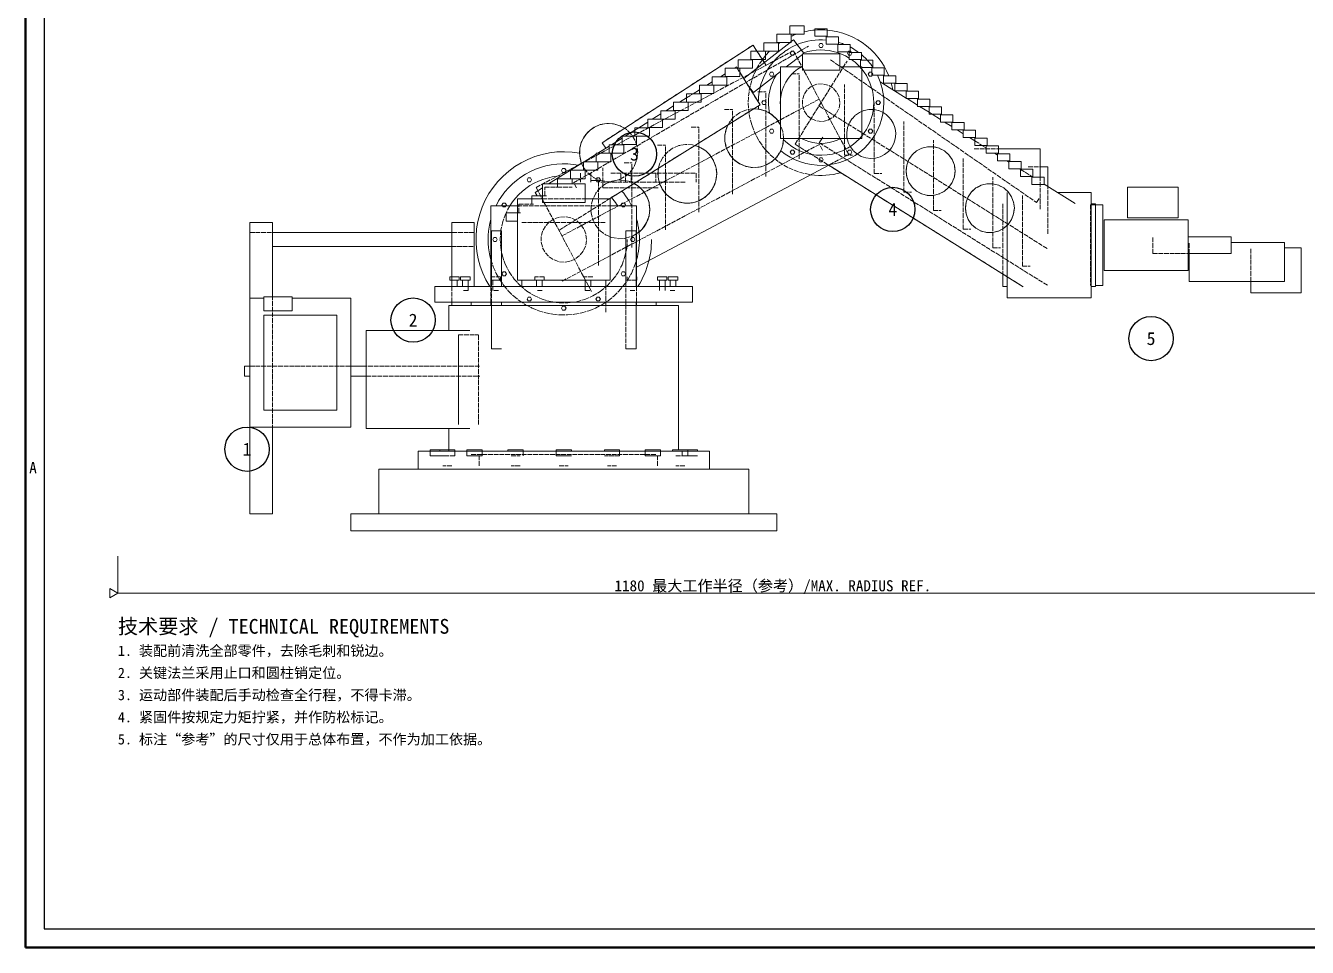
# Model space of a CAD drawing. Header units: millimetres. Extents: x 10 to 584, y 10 to 410.
# Drawn here: x 10 to 357.4, y 10 to 259.8 of the extents above; entities that cross this region are included whole.
import ezdxf
from ezdxf.enums import TextEntityAlignment as Align

# ---------------------------------------------------------------- set-up
doc = ezdxf.new("R2010")
doc.units = ezdxf.units.MM
doc.linetypes.add('DASHED', pattern=[1.524, 1.27, -0.254])
for name, color, linetype in [('BOM', 7, 'CONTINUOUS'), ('BORDER', 7, 'CONTINUOUS'), ('DIM', 4, 'CONTINUOUS'), ('HIDDEN', 5, 'DASHED'), ('OBJECT', 7, 'CONTINUOUS'), ('TEXT', 7, 'CONTINUOUS')]:
    doc.layers.add(name, color=color, linetype=linetype)
doc.styles.add('CJK', font='simhei.ttf')

msp = doc.modelspace()

# ---------------------------------------------------------------- linework, layer by layer
at = {"layer": 'BOM', "lineweight": 25}
for centre in [(175, 225), (245, 210), (115, 180), (315, 175), (70, 145)]:
    msp.add_circle(centre, 6, dxfattribs=at)
at = {"layer": 'BORDER', "lineweight": 50}
msp.add_lwpolyline([(10, 10), (584, 10), (584, 410), (10, 410)], close=True, dxfattribs=at)
at = {"layer": 'BORDER', "lineweight": 25}
msp.add_lwpolyline([(15, 15), (579, 15), (579, 405), (15, 405)], close=True, dxfattribs=at)
at = {"layer": 'DIM', "lineweight": 18}
for p, q in [((35, 116), (35, 106)), ((35, 106), (390, 106))]:
    msp.add_line(p, q, dxfattribs=at)
msp.add_lwpolyline([(35, 106), (32.83, 107.25), (32.83, 104.75)], close=True, dxfattribs=at)
at = {"layer": 'HIDDEN', "lineweight": 13}
for points in [[(217.06, 257.52), (221.01, 257.52)], [(227.24, 258.6), (226.57, 258.65), (225.9, 258.67), (225.23, 258.67), (224.56, 258.65), (223.89, 258.6)], [(158.5, 217.19), (222.15, 254.27)], [(166.26, 228.08), (207.13, 254.53)], [(166.26, 228.08), (207.13, 254.53)], [(210.59, 249.17), (207.13, 254.53)], [(219.07, 254.66), (217.88, 254.11), (216.73, 253.47), (215.63, 252.75), (214.59, 251.94), (213.62, 251.05), (212.72, 250.09), (211.89, 249.06), (211.15, 247.97), (210.5, 246.83), (209.93, 245.64), (209.46, 244.41), (209.09, 243.15)], [(213.57, 255.21), (217.51, 255.21)], [(217.17, 255.21), (217.51, 255.48)], [(220.89, 252.33), (218.09, 255.93)], [(223.89, 256.94), (227.24, 256.94)], [(226.17, 254.42), (225.87, 254.94), (225.26, 254.94), (224.96, 254.42), (225.26, 253.89), (225.87, 253.89), (226.17, 254.42)], [(226.99, 254.82), (230.33, 254.82)], [(148.35, 215.95), (218.08, 253.02)], [(148.35, 215.95), (218.08, 253.02)], [(210.53, 251.71), (209.57, 250.49), (208.7, 249.19), (207.95, 247.82), (207.3, 246.41), (206.77, 244.94), (206.35, 243.44), (206.06, 241.91), (205.89, 240.36), (205.84, 238.8), (205.91, 237.24), (206.1, 235.7), (206.42, 234.17), (206.86, 232.67), (207.41, 231.22), (208.08, 229.81), (208.85, 228.45), (209.73, 227.17), (210.71, 225.95), (211.78, 224.82), (212.94, 223.78), (214.18, 222.83), (215.49, 221.98), (216.86, 221.24), (218.28, 220.61), (219.75, 220.09), (221.26, 219.69), (222.79, 219.41)], [(206.58, 250.6), (210.53, 250.6)], [(209.67, 250.6), (208.19, 252.88)], [(210.07, 252.91), (214.02, 252.91)], [(218.43, 252.35), (218.13, 252.87), (217.52, 252.87), (217.22, 252.35), (217.52, 251.82), (218.13, 251.82), (218.43, 252.35)], [(233.05, 224.86), (218.08, 253.02)], [(218.52, 227.67), (232.61, 250.21)], [(218.52, 227.67), (232.61, 250.21)], [(220.5, 247.75), (220.5, 252.15)], [(228.17, 250.54), (283.91, 211.91)], [(230.08, 252.71), (233.42, 252.71)], [(233.91, 252.35), (233.61, 252.87), (233, 252.87), (232.7, 252.35), (233, 251.82), (233.61, 251.82), (233.91, 252.35)], [(233.18, 250.6), (236.52, 250.6)], [(239.61, 248.53), (239.33, 248.94), (239.03, 249.33), (238.73, 249.72), (238.41, 250.09), (238.08, 250.46)], [(239.61, 248.48), (239.61, 250.46)], [(209.04, 238.34), (202.61, 248.65)], [(203.09, 248.3), (207.03, 248.3)], [(212.77, 246.68), (212.46, 247.21), (211.86, 247.21), (211.55, 246.68), (211.86, 246.15), (212.46, 246.15), (212.77, 246.68)], [(220.24, 248.63), (219.22, 248), (218.28, 247.25), (217.42, 246.42), (216.66, 245.49), (216, 244.48), (215.46, 243.42), (215.03, 242.29), (214.73, 241.13), (214.56, 239.94)], [(217.53, 246.71), (219.66, 246.71)], [(219.66, 223.75), (219.66, 246.71)], [(236.58, 248.05), (236.48, 248.17), (236.38, 248.28), (236.27, 248.4), (236.17, 248.52), (236.07, 248.63)], [(236.58, 229.25), (236.58, 248.63)], [(239.58, 246.68), (239.27, 247.21), (238.67, 247.21), (238.36, 246.68), (238.67, 246.15), (239.27, 246.15), (239.58, 246.68)], [(239.36, 246.37), (239.36, 248.35)], [(196.1, 243.69), (200.05, 243.69)], [(199.59, 245.99), (203.54, 245.99)], [(230.67, 238.94), (230.44, 240.45), (229.78, 241.82), (228.75, 242.93), (227.43, 243.69), (225.95, 244.03), (224.43, 243.92), (223.01, 243.36), (221.82, 242.41), (220.97, 241.16), (220.52, 239.7), (220.52, 238.18), (220.97, 236.73), (221.82, 235.47), (223.01, 234.52), (224.43, 233.97), (225.95, 233.85), (227.43, 234.19), (228.75, 234.95), (229.78, 236.07), (230.44, 237.44), (230.67, 238.94)], [(231.92, 224.74), (231.92, 243.87)], [(242.46, 244.26), (242.46, 246.23)], [(245.55, 242.15), (245.55, 244.12)], [(155.34, 202.81), (225.07, 239.88)], [(189.11, 240.23), (190.92, 241.35)], [(192.6, 241.38), (196.55, 241.38)], [(208.47, 241.9), (210.59, 241.9)], [(210.59, 218.93), (210.59, 241.9)], [(225, 238.04), (226.13, 239.84)], [(226.06, 238), (225.07, 239.88)], [(248.64, 240.03), (248.64, 242.01)], [(251.74, 237.92), (251.74, 239.89)], [(154.5, 204.31), (209.04, 238.34)], [(185.62, 236.77), (189.57, 236.77)], [(189.11, 239.08), (193.06, 239.08)], [(199.4, 237.08), (201.53, 237.08)], [(215.41, 229.3), (215.19, 231.14), (214.56, 232.88), (213.54, 234.43), (212.2, 235.7), (210.59, 236.62), (208.82, 237.15), (206.97, 237.26), (205.15, 236.94), (203.45, 236.21), (201.97, 235.1), (200.78, 233.68), (199.95, 232.03), (199.52, 230.23), (199.52, 228.38), (199.95, 226.58), (200.78, 224.92), (201.97, 223.5), (203.45, 222.4), (205.15, 221.66), (206.97, 221.34), (208.82, 221.45), (210.59, 221.98), (212.2, 222.91), (213.54, 224.18), (214.56, 225.72), (215.19, 227.46), (215.41, 229.3)], [(201.53, 214.11), (201.53, 237.08)], [(210.7, 238.94), (210.39, 239.47), (209.78, 239.47), (209.48, 238.94), (209.78, 238.42), (210.39, 238.42), (210.7, 238.94)], [(225, 238.04), (286.82, 199.41)], [(242.36, 236.27), (241.13, 236.79), (239.82, 237.05), (238.48, 237.05), (237.17, 236.78), (235.94, 236.25), (234.84, 235.48), (233.91, 234.51), (233.2, 233.38), (232.74, 232.12), (232.53, 230.8), (232.59, 229.46), (232.92, 228.16), (233.51, 226.96), (234.32, 225.9), (235.33, 225.02)], [(239.96, 219.72), (239.96, 238.85)], [(241.65, 238.94), (241.35, 239.47), (240.74, 239.47), (240.44, 238.94), (240.74, 238.42), (241.35, 238.42), (241.65, 238.94)], [(254.83, 235.81), (254.83, 237.78)], [(254.83, 236.32), (255.66, 235.81)], [(175.89, 225.41), (175.67, 227.23), (175.05, 228.95), (174.04, 230.48), (172.71, 231.74), (171.12, 232.66), (169.36, 233.18), (167.53, 233.29), (165.72, 232.97), (164.04, 232.25), (162.57, 231.15), (161.39, 229.75), (160.57, 228.11), (160.15, 226.32), (160.15, 224.49), (160.57, 222.71), (161.39, 221.07), (162.57, 219.66), (164.04, 218.57), (165.72, 217.84), (167.53, 217.52), (169.36, 217.63), (171.12, 218.16), (172.71, 219.07), (174.04, 220.33), (175.05, 221.86), (175.67, 223.59), (175.89, 225.41)], [(182.12, 234.47), (186.07, 234.47)], [(247.99, 214.7), (247.99, 233.83)], [(257.93, 233.69), (257.93, 235.67)], [(261.02, 231.58), (261.02, 233.56)], [(175.14, 231.51), (176.14, 232.13)], [(175.14, 229.86), (179.08, 229.86)], [(178.63, 232.16), (182.58, 232.16)], [(190.34, 232.26), (192.46, 232.26)], [(192.46, 209.29), (192.46, 232.26)], [(212.77, 231.2), (212.46, 231.73), (211.86, 231.73), (211.55, 231.2), (211.86, 230.68), (212.46, 230.68), (212.77, 231.2)], [(225.08, 228.07), (226.05, 229.62)], [(236.07, 229.25), (236.17, 229.37), (236.27, 229.48), (236.38, 229.6), (236.48, 229.72), (236.58, 229.84)], [(239.58, 231.2), (239.27, 231.73), (238.67, 231.73), (238.36, 231.2), (238.67, 230.68), (239.27, 230.68), (239.58, 231.2)], [(264.11, 229.47), (264.11, 231.44)], [(267.21, 227.36), (267.21, 229.33)], [(155.41, 190.55), (225.14, 227.63)], [(171.64, 227.55), (175.59, 227.55)], [(181.27, 227.44), (183.4, 227.44)], [(197.28, 219.66), (197.07, 221.5), (196.43, 223.24), (195.42, 224.79), (194.07, 226.06), (192.47, 226.98), (190.69, 227.51), (188.85, 227.62), (187.02, 227.3), (185.32, 226.57), (183.84, 225.46), (182.65, 224.04), (181.82, 222.39), (181.39, 220.59), (181.39, 218.74), (181.82, 216.94), (182.65, 215.28), (183.84, 213.86), (185.32, 212.76), (187.02, 212.03), (188.85, 211.7), (190.69, 211.81), (192.47, 212.34), (194.07, 213.27), (195.42, 214.54), (196.43, 216.08), (197.07, 217.82), (197.28, 219.66)], [(183.4, 204.48), (183.4, 227.44)], [(218.43, 225.54), (218.13, 226.06), (217.52, 226.06), (217.22, 225.54), (217.52, 225.01), (218.13, 225.01), (218.43, 225.54)], [(218.52, 227.67), (227.63, 221.98)], [(218.52, 227.67), (280.34, 189.04)], [(225.08, 228.07), (286.9, 189.44)], [(225.99, 226.02), (225.14, 227.63)], [(233.91, 225.54), (233.61, 226.06), (233, 226.06), (232.7, 225.54), (233, 225.01), (233.61, 225.01), (233.91, 225.54)], [(261.88, 220.4), (261.69, 221.99), (261.12, 223.49), (260.21, 224.81), (259.01, 225.87), (257.59, 226.61), (256.04, 227), (254.44, 227), (252.88, 226.61), (251.46, 225.87), (250.26, 224.81), (249.35, 223.49), (248.79, 221.99), (248.59, 220.4), (248.79, 218.81), (249.35, 217.31), (250.26, 215.99), (251.46, 214.93), (252.88, 214.19), (254.44, 213.8), (256.04, 213.8), (257.59, 214.19), (259.01, 214.93), (260.21, 215.99), (261.12, 217.31), (261.69, 218.81), (261.88, 220.4)], [(256.03, 209.67), (256.03, 228.81)], [(267.03, 226.43), (284.95, 226.43)], [(267.21, 228.59), (269.18, 227.36)], [(270.3, 225.24), (270.3, 227.22)], [(284.95, 210.03), (284.95, 226.43)], [(161.16, 222.78), (161.37, 222.91)], [(164.65, 222.94), (168.6, 222.94)], [(168.15, 225.24), (172.1, 225.24)], [(172.21, 222.62), (174.33, 222.62)], [(174.33, 199.66), (174.33, 222.62)], [(226.17, 223.46), (225.87, 223.99), (225.26, 223.99), (224.96, 223.46), (225.26, 222.94), (225.87, 222.94), (226.17, 223.46)], [(227.83, 222.08), (233.05, 224.86)], [(231.92, 224.74), (234.05, 224.74)], [(264.07, 204.65), (264.07, 223.79)], [(273.39, 223.13), (273.39, 225.1)], [(276.49, 221.02), (276.49, 222.99)], [(156.45, 220.52), (156.14, 221.05), (155.54, 221.05), (155.23, 220.52), (155.54, 220), (156.14, 220), (156.45, 220.52)], [(160.4, 219.79), (160.4, 217.36)], [(161.16, 220.63), (165.11, 220.63)], [(163.13, 217.36), (163.13, 219.79)], [(166.47, 215.84), (166.47, 221.31)], [(168.6, 219.79), (180.75, 219.79)], [(171.33, 219.79), (171.33, 217.36)], [(172.55, 217.36), (172.55, 219.79)], [(174.06, 217.36), (174.06, 219.79)], [(179.53, 219.79), (191.68, 219.79)], [(180.75, 219.79), (180.75, 217.36)], [(183.48, 217.36), (183.48, 219.79)], [(191.68, 219.79), (191.68, 217.36)], [(239.96, 219.72), (242.08, 219.72)], [(279.58, 218.9), (279.58, 220.88)], [(279.58, 220.86), (282.71, 218.9)], [(281.69, 221.57), (287, 221.57)], [(287, 203.35), (287, 221.57)], [(147.12, 218.02), (146.82, 218.55), (146.21, 218.55), (145.91, 218.02), (146.21, 217.5), (146.82, 217.5), (147.12, 218.02)], [(163.33, 187.79), (148.35, 215.95)], [(150.68, 213.72), (150.68, 216)], [(150.68, 216), (154.63, 216)], [(154.17, 216.02), (154.17, 218.3)], [(154.17, 216.02), (158.12, 216.02)], [(157.67, 218.33), (161.62, 218.33)], [(159.26, 215.88), (158.5, 217.19)], [(161.6, 211.89), (161.6, 216.9)], [(163.14, 217.8), (165.27, 217.8)], [(179.15, 210.02), (178.94, 211.86), (178.3, 213.6), (177.29, 215.15), (175.94, 216.42), (174.34, 217.34), (172.56, 217.88), (170.72, 217.98), (168.89, 217.66), (167.19, 216.93), (165.71, 215.82), (164.52, 214.41), (163.69, 212.75), (163.26, 210.95), (163.26, 209.1), (163.69, 207.3), (164.52, 205.64), (165.71, 204.22), (167.19, 203.12), (168.89, 202.39), (170.72, 202.06), (172.56, 202.17), (174.34, 202.7), (175.94, 203.63), (177.29, 204.9), (178.3, 206.45), (178.94, 208.19), (179.15, 210.02)], [(165.78, 218.02), (165.47, 218.55), (164.87, 218.55), (164.56, 218.02), (164.87, 217.5), (165.47, 217.5), (165.78, 218.02)], [(165.27, 194.84), (165.27, 217.8)], [(165.86, 217.36), (178.01, 217.36)], [(166.47, 215.84), (181.66, 215.84)], [(176.8, 217.36), (188.95, 217.36)], [(277.95, 210.36), (277.76, 211.95), (277.19, 213.44), (276.28, 214.76), (275.08, 215.82), (273.67, 216.57), (272.11, 216.95), (270.51, 216.95), (268.95, 216.57), (267.54, 215.82), (266.34, 214.76), (265.43, 213.44), (264.86, 211.95), (264.67, 210.36), (264.86, 208.77), (265.43, 207.27), (266.34, 205.95), (267.54, 204.89), (268.95, 204.14), (270.51, 203.76), (272.11, 203.76), (273.67, 204.14), (275.08, 204.89), (276.28, 205.95), (277.19, 207.27), (277.76, 208.77), (277.95, 210.36)], [(272.1, 199.63), (272.1, 218.77)], [(282.67, 216.79), (282.67, 218.76)], [(308.64, 207.68), (308.64, 216.03)], [(147.19, 211.41), (147.19, 213.69)], [(150.08, 213.69), (151.13, 213.69)], [(150.08, 212.89), (161.6, 212.89)], [(247.99, 214.7), (250.12, 214.7)], [(275.99, 186.04), (275.99, 214.59)], [(280.14, 194.61), (280.14, 213.74)], [(283.91, 211.91), (284.78, 213.16)], [(141.23, 210.98), (140.12, 208.9), (139.31, 206.69), (138.8, 204.38), (138.62, 202.03), (138.76, 199.68), (139.22, 197.37), (139.99, 195.14), (141.06, 193.04), (142.4, 191.1), (144, 189.37), (145.82, 187.86), (147.82, 186.63), (149.98, 185.67), (152.25, 185.03), (154.58, 184.69), (156.94, 184.68), (159.27, 184.99), (161.55, 185.62), (163.71, 186.55), (165.73, 187.77), (167.56, 189.25), (169.18, 190.97), (170.54, 192.9), (171.63, 194.99), (172.42, 197.21), (172.9, 199.52), (173.06, 201.87)], [(140.29, 211.2), (139.99, 211.72), (139.38, 211.72), (139.08, 211.2), (139.38, 210.67), (139.99, 210.67), (140.29, 211.2)], [(140.2, 206.8), (140.2, 209.08)], [(143.31, 210.98), (168.37, 210.98)], [(143.31, 209.08), (144.15, 209.08)], [(143.69, 209.11), (143.69, 211.39)], [(143.69, 211.39), (147.64, 211.39)], [(172.6, 211.2), (172.3, 211.72), (171.69, 211.72), (171.39, 211.2), (171.69, 210.67), (172.3, 210.67), (172.6, 211.2)], [(256.03, 209.67), (258.16, 209.67)], [(274.85, 211.55), (274.85, 192.47)], [(298.62, 211.25), (298.62, 189.38)], [(298.62, 211.25), (299.91, 211.25)], [(76.87, 127.46), (76.87, 206.42)], [(144.45, 206.42), (167.23, 206.42)], [(161.99, 201.87), (161.8, 203.4), (161.23, 204.83), (160.32, 206.08), (159.14, 207.06), (157.74, 207.72), (156.23, 208.01), (154.69, 207.91), (153.22, 207.43), (151.92, 206.61), (150.87, 205.48), (150.12, 204.13), (149.74, 202.64), (149.74, 201.1), (150.12, 199.6), (150.87, 198.25), (151.92, 197.13), (153.22, 196.3), (154.69, 195.83), (156.23, 195.73), (157.74, 196.02), (159.14, 196.67), (160.32, 197.66), (161.23, 198.9), (161.8, 200.34), (161.99, 201.87)], [(302.26, 207.15), (325.04, 207.15)], [(70.8, 199.97), (70.8, 203.77)], [(70.8, 203.77), (131.54, 203.77)], [(136.25, 172.25), (136.25, 204.15)], [(137.79, 201.87), (137.49, 202.39), (136.88, 202.39), (136.58, 201.87), (136.88, 201.34), (137.49, 201.34), (137.79, 201.87)], [(172.7, 172.25), (172.7, 204.15)], [(172.7, 204.15), (175.43, 204.15)], [(175.1, 201.87), (174.8, 202.39), (174.19, 202.39), (173.89, 201.87), (174.19, 201.34), (174.8, 201.34), (175.1, 201.87)], [(178.91, 196.07), (179.09, 196.89), (179.26, 197.71), (179.39, 198.53), (179.49, 199.36), (179.56, 200.2), (179.61, 201.03), (179.62, 201.87)], [(264.07, 204.65), (266.19, 204.65)], [(315.48, 198.04), (315.48, 202.59)], [(125.47, 199.97), (131.54, 199.97)], [(272.1, 199.63), (274.23, 199.63)], [(315.48, 198.04), (325.04, 198.04)], [(315.48, 198.04), (336.74, 198.04)], [(325.35, 198.04), (325.35, 201.07)], [(342.05, 187.41), (342.05, 199.55)], [(351.16, 190.44), (351.16, 201.07)], [(355.72, 187.41), (355.72, 199.55)], [(136.1, 196.34), (136.72, 194.47), (137.52, 192.67), (138.49, 190.95), (139.61, 189.34), (140.89, 187.84), (142.31, 186.47), (143.85, 185.24), (145.5, 184.17), (147.25, 183.26), (149.07, 182.52), (150.96, 181.96), (152.89, 181.58), (154.86, 181.39), (156.83, 181.39), (158.79, 181.58), (160.72, 181.96), (162.61, 182.52), (164.44, 183.26), (166.18, 184.17), (167.83, 185.24), (169.37, 186.47), (170.79, 187.84), (172.07, 189.34), (173.2, 190.95), (174.16, 192.67), (174.96, 194.47), (175.58, 196.34)], [(280.14, 194.61), (282.26, 194.61)], [(127.52, 191.77), (124.94, 191.77)], [(125.47, 184.86), (125.47, 191.77)], [(130.45, 190.78), (130.45, 191.77)], [(138.67, 191.77), (136.09, 191.77)], [(138.67, 190.78), (138.67, 191.77)], [(140.29, 192.54), (139.99, 193.07), (139.38, 193.07), (139.08, 192.54), (139.38, 192.01), (139.99, 192.01), (140.29, 192.54)], [(150.54, 191.77), (147.96, 191.77)], [(147.96, 190.84), (147.96, 191.77)], [(150.54, 190.78), (150.54, 191.77)], [(163.72, 191.77), (161.14, 191.77)], [(172.6, 192.54), (172.3, 193.07), (171.69, 193.07), (171.39, 192.54), (171.69, 192.01), (172.3, 192.01), (172.6, 192.54)], [(173.01, 190.78), (173.01, 191.77)], [(175.6, 190.78), (175.6, 191.77)], [(183.81, 191.77), (181.23, 191.77)], [(125.47, 190.78), (126.99, 190.78)], [(125.47, 188.05), (125.47, 189.11)], [(130.45, 190.78), (127.87, 190.78)], [(129.92, 188.05), (128.4, 188.05)], [(129.92, 188.05), (129.92, 189.11)], [(136.09, 190.78), (138.67, 190.78)], [(136.1, 184.86), (136.1, 189.11)], [(136.62, 190.78), (138.14, 190.78)], [(136.62, 188.05), (136.62, 190.78)], [(138.14, 188.05), (136.62, 188.05)], [(148.49, 190.78), (150.01, 190.78)], [(150.01, 188.05), (148.49, 188.05)], [(161.14, 190.78), (163.72, 190.78)], [(163.72, 190.78), (161.14, 190.78)], [(161.67, 190.78), (163.19, 190.78)], [(163.19, 190.78), (161.67, 190.78)], [(161.67, 188.05), (161.67, 190.78)], [(161.67, 188.05), (163.19, 188.05)], [(167.23, 182.13), (167.23, 189.11)], [(175.6, 190.78), (173.01, 190.78)], [(175.06, 188.05), (173.54, 188.05)], [(175.06, 188.05), (173.54, 188.05)], [(175.58, 184.86), (175.58, 189.11)], [(181.23, 190.78), (183.81, 190.78)], [(183.81, 190.78), (181.23, 190.78)], [(181.76, 190.78), (183.28, 190.78)], [(181.76, 188.05), (181.76, 190.78)], [(183.28, 188.05), (183.28, 189.11)], [(186.21, 190.78), (184.69, 190.78)], [(184.69, 188.05), (186.21, 188.05)], [(325.35, 190.44), (351.16, 190.44)], [(325.35, 190.44), (351.16, 190.44)], [(180.9, 184.86), (130.78, 184.86)], [(147.12, 185.71), (146.82, 186.24), (146.21, 186.24), (145.91, 185.71), (146.21, 185.19), (146.82, 185.19), (147.12, 185.71)], [(165.78, 185.71), (165.47, 186.24), (164.87, 186.24), (164.56, 185.71), (164.87, 185.19), (165.47, 185.19), (165.78, 185.71)], [(342.05, 187.41), (355.72, 187.41)], [(186.97, 183.95), (124.71, 183.95)], [(156.45, 183.21), (156.14, 183.74), (155.54, 183.74), (155.23, 183.21), (155.54, 182.69), (156.14, 182.69), (156.45, 183.21)], [(127.29, 176.05), (132.76, 176.05)], [(132.76, 151.75), (132.76, 176.05)], [(136.25, 172.25), (138.98, 172.25)], [(69.28, 164.81), (69.28, 167.55)], [(69.28, 167.55), (133.06, 167.55)], [(102.31, 164.81), (133.06, 164.81)], [(74.59, 155.55), (94.34, 155.55)], [(70.8, 150.99), (98.13, 150.99)], [(102.31, 150.61), (130.4, 150.61)], [(123.74, 144.83), (119.61, 144.83)], [(119.61, 143.25), (119.61, 144.46)], [(119.61, 143.25), (123.74, 143.25)], [(120.46, 143.25), (122.89, 143.25)], [(126.34, 143.25), (122.21, 143.25)], [(124.71, 144.46), (124.71, 144.83)], [(126.34, 143.25), (126.34, 144.83)], [(133.75, 144.83), (129.61, 144.83)], [(129.61, 143.25), (129.61, 144.83)], [(129.61, 143.25), (129.61, 144.46)], [(129.61, 143.25), (133.75, 143.25)], [(130.46, 143.25), (132.89, 143.25)], [(130.78, 143.55), (180.9, 143.55)], [(132.89, 140.52), (132.89, 143.25)], [(133.75, 143.25), (133.75, 144.46)], [(144.83, 144.83), (140.7, 144.83)], [(141.55, 143.25), (143.98, 143.25)], [(144.83, 143.25), (144.83, 144.83)], [(157.91, 144.83), (153.78, 144.83)], [(153.78, 143.25), (153.78, 144.83)], [(153.78, 143.25), (153.78, 144.46)], [(153.78, 143.25), (157.91, 143.25)], [(153.78, 143.25), (157.91, 143.25)], [(154.63, 143.25), (157.06, 143.25)], [(157.06, 143.25), (154.63, 143.25)], [(170.98, 143.25), (166.85, 143.25)], [(170.98, 143.25), (170.98, 144.83)], [(182.07, 144.83), (177.94, 144.83)], [(177.94, 143.25), (177.94, 144.83)], [(177.94, 143.25), (177.94, 144.46)], [(177.94, 143.25), (182.07, 143.25)], [(178.79, 143.25), (181.22, 143.25)], [(181.22, 140.52), (181.22, 143.25)], [(182.07, 143.25), (182.07, 144.46)], [(189.47, 144.83), (185.34, 144.83)], [(186.19, 143.25), (188.62, 143.25)], [(192.07, 144.83), (187.94, 144.83)], [(187.94, 143.25), (187.94, 144.83)], [(187.94, 143.25), (192.07, 143.25)], [(188.79, 143.25), (191.22, 143.25)], [(189.47, 143.25), (189.47, 144.83)], [(105.73, 127.46), (105.73, 139.6)], [(105.73, 139.6), (205.96, 139.6)], [(125.49, 140.52), (123.06, 140.52)], [(125.49, 140.52), (123.06, 140.52)], [(143.98, 140.52), (141.55, 140.52)], [(154.63, 140.52), (157.06, 140.52)], [(170.13, 140.52), (167.7, 140.52)], [(170.13, 140.52), (167.7, 140.52)], [(188.62, 140.52), (186.19, 140.52)], [(98.13, 122.9), (98.13, 127.46)], [(125.47, 127.46), (131.54, 127.46)]]:
    msp.add_lwpolyline(points, dxfattribs=at)
at = {"layer": 'OBJECT', "lineweight": 18}
for points in [[(213.57, 255.21), (213.57, 257.49)], [(213.57, 257.49), (217.51, 257.49)], [(217.06, 257.52), (217.06, 259.79)], [(217.06, 259.79), (221.01, 259.79)], [(217.06, 257.52), (221.01, 257.52)], [(218.92, 257.52), (218.63, 257.41), (218.35, 257.3), (218.07, 257.19), (217.79, 257.08), (217.51, 256.95)], [(217.51, 255.21), (217.51, 257.49)], [(221.01, 257.52), (221.01, 259.79)], [(223.89, 258.6), (223.31, 258.54), (222.73, 258.47), (222.15, 258.37), (221.58, 258.26), (221.01, 258.14)], [(223.89, 256.94), (223.89, 258.91)], [(223.89, 258.91), (227.24, 258.91)], [(227.24, 256.94), (227.24, 258.91)], [(243.9, 246.23), (243.31, 247.57), (242.63, 248.85), (241.85, 250.08), (240.98, 251.25), (240.03, 252.36), (239, 253.39), (237.9, 254.34), (236.73, 255.21), (235.5, 255.99), (234.22, 256.67), (232.89, 257.26), (231.51, 257.75), (230.11, 258.14), (228.68, 258.42), (227.24, 258.6)], [(166.26, 228.08), (207.13, 254.53)], [(204.61, 245.44), (217.17, 255.21)], [(208.19, 252.88), (207.13, 254.53)], [(210.07, 252.91), (210.07, 255.18)], [(210.07, 255.18), (214.02, 255.18)], [(213.57, 255.21), (217.51, 255.21)], [(214.41, 255.21), (214.33, 255.16), (214.25, 255.1), (214.17, 255.05), (214.1, 255), (214.02, 254.94)], [(214.02, 252.91), (214.02, 255.18)], [(217.51, 255.48), (218.09, 255.93)], [(220.89, 252.33), (218.09, 255.93)], [(226.99, 255.89), (225.98, 255.94), (224.97, 255.94), (223.96, 255.87), (222.96, 255.75), (221.96, 255.56), (220.98, 255.32), (220.02, 255.02), (219.07, 254.66)], [(223.89, 256.94), (227.24, 256.94)], [(226.99, 254.82), (226.99, 256.8)], [(226.99, 256.8), (230.33, 256.8)], [(226.99, 254.82), (230.33, 254.82)], [(230.08, 252.71), (230.08, 254.68)], [(230.08, 254.68), (233.42, 254.68)], [(230.33, 254.82), (230.33, 256.8)], [(232, 254.68), (231.67, 254.82), (231.34, 254.94), (231.01, 255.06), (230.67, 255.17), (230.33, 255.27)], [(233.42, 252.71), (233.42, 254.68)], [(235.74, 252.57), (235.29, 252.89), (234.84, 253.2), (234.38, 253.49), (233.9, 253.77), (233.42, 254.03)], [(203.09, 248.3), (203.09, 250.57)], [(203.09, 250.57), (207.03, 250.57)], [(206.58, 250.6), (206.58, 252.88)], [(206.58, 252.88), (210.53, 252.88)], [(206.58, 250.6), (210.53, 250.6)], [(207.03, 248.3), (207.03, 250.57)], [(210.2, 249.78), (209.67, 250.6)], [(210.07, 252.91), (214.02, 252.91)], [(211.63, 252.91), (211.4, 252.68), (211.18, 252.44), (210.96, 252.2), (210.74, 251.96), (210.53, 251.71)], [(210.53, 250.6), (210.53, 252.88)], [(216.13, 248.63), (220.5, 252.03)], [(220.5, 247.75), (220.5, 252.15)], [(220.5, 252.15), (230.63, 252.15)], [(220.66, 252.15), (220.89, 252.33)], [(233.18, 251.03), (232.16, 251.61), (231.1, 252.11), (230.01, 252.52), (228.88, 252.84), (227.74, 253.06), (226.57, 253.19), (225.41, 253.23), (224.24, 253.17), (223.08, 253.01), (221.94, 252.76), (220.82, 252.42)], [(230.08, 252.71), (233.42, 252.71)], [(230.63, 247.75), (230.63, 252.15)], [(233.18, 250.6), (233.18, 252.57)], [(233.18, 252.57), (236.52, 252.57)], [(233.18, 250.6), (236.52, 250.6)], [(236.07, 248.63), (235.65, 249.06), (235.22, 249.47), (234.77, 249.87), (234.31, 250.24), (233.83, 250.6)], [(236.27, 248.63), (236.27, 250.46)], [(236.27, 250.46), (239.61, 250.46)], [(236.52, 250.6), (236.52, 252.57)], [(238.08, 250.46), (237.78, 250.77), (237.48, 251.08), (237.17, 251.38), (236.84, 251.67), (236.52, 251.95)], [(239.61, 248.48), (239.61, 250.46)], [(198.3, 245.96), (199.59, 246.77)], [(199.59, 245.99), (199.59, 248.27)], [(199.59, 248.27), (203.54, 248.27)], [(202, 248.27), (202.61, 248.65)], [(202.85, 248.27), (202.61, 248.65)], [(203.09, 248.3), (207.03, 248.3)], [(203.54, 245.99), (203.54, 248.27)], [(209.04, 238.34), (203.54, 247.16)], [(207.22, 241.7), (214.56, 247.4)], [(214.56, 229.25), (214.56, 248.63)], [(214.56, 248.63), (220.5, 248.63)], [(220.5, 248.77), (220.45, 248.74), (220.4, 248.71), (220.34, 248.69), (220.29, 248.66), (220.24, 248.63)], [(220.5, 247.75), (230.63, 247.75)], [(230.89, 248.63), (230.84, 248.66), (230.79, 248.69), (230.73, 248.71), (230.68, 248.74), (230.63, 248.77)], [(230.63, 248.63), (236.58, 248.63)], [(236.58, 229.25), (236.58, 248.63)], [(236.58, 248.48), (239.61, 248.48)], [(239.85, 238.94), (239.81, 240.04), (239.68, 241.13), (239.48, 242.2), (239.18, 243.26), (238.81, 244.29), (238.36, 245.29), (237.84, 246.26), (237.24, 247.17), (236.58, 248.05)], [(239.36, 246.37), (239.36, 248.35)], [(239.36, 248.35), (242.7, 248.35)], [(239.74, 248.35), (239.71, 248.38), (239.69, 248.42), (239.66, 248.46), (239.64, 248.5), (239.61, 248.53)], [(242.7, 246.37), (242.7, 248.35)], [(192.6, 241.38), (192.6, 243.66)], [(192.6, 243.66), (196.55, 243.66)], [(194.61, 243.66), (196.1, 244.59)], [(196.1, 243.69), (196.1, 245.96)], [(196.1, 245.96), (200.05, 245.96)], [(196.1, 243.69), (200.05, 243.69)], [(196.55, 241.38), (196.55, 243.66)], [(199.59, 245.99), (203.54, 245.99)], [(200.05, 243.69), (200.05, 245.96)], [(207.22, 241.7), (205.82, 243.5)], [(213.49, 246.57), (212.88, 245.52), (212.37, 244.43), (211.96, 243.29), (211.64, 242.13), (211.42, 240.94), (211.3, 239.74), (211.28, 238.53), (211.37, 237.32), (211.56, 236.13)], [(239.36, 246.37), (242.7, 246.37)], [(242.57, 238.94), (242.55, 239.9), (242.47, 240.86), (242.33, 241.81), (242.14, 242.75), (241.9, 243.68), (241.61, 244.6), (241.26, 245.5), (240.86, 246.37)], [(241.61, 244.58), (248.64, 240.19)], [(242.46, 244.26), (242.46, 246.23)], [(242.46, 246.23), (245.8, 246.23)], [(242.46, 244.26), (245.8, 244.26)], [(244.97, 242.48), (244.91, 242.84), (244.83, 243.2), (244.75, 243.55), (244.66, 243.91), (244.57, 244.26)], [(245.55, 242.15), (245.55, 244.12)], [(245.55, 244.12), (248.89, 244.12)], [(245.8, 244.26), (245.8, 246.23)], [(248.89, 242.15), (248.89, 244.12)], [(187.22, 239.05), (189.11, 240.23)], [(189.11, 239.08), (189.11, 241.35)], [(189.11, 241.35), (193.06, 241.35)], [(190.92, 241.35), (192.6, 242.41)], [(192.6, 241.38), (196.55, 241.38)], [(193.06, 239.08), (193.06, 241.35)], [(209.09, 243.15), (208.93, 242.49), (208.8, 241.82), (208.7, 241.15), (208.63, 240.47), (208.58, 239.79), (208.56, 239.12)], [(214.56, 239.94), (214.53, 239.54), (214.51, 239.14), (214.51, 238.74), (214.53, 238.34), (214.56, 237.94)], [(236.62, 238.94), (236.62, 239.14), (236.61, 239.34), (236.6, 239.54), (236.59, 239.74), (236.58, 239.94)], [(245.55, 242.15), (248.89, 242.15)], [(248.64, 240.03), (248.64, 242.01)], [(248.64, 242.01), (251.99, 242.01)], [(248.64, 240.03), (251.99, 240.03)], [(248.89, 240.03), (251.74, 238.26)], [(251.74, 237.92), (251.74, 239.89)], [(251.74, 239.89), (255.08, 239.89)], [(251.99, 240.03), (251.99, 242.01)], [(255.08, 237.92), (255.08, 239.89)], [(168.26, 212.89), (209.04, 238.34)], [(182.12, 234.47), (182.12, 236.74)], [(182.12, 236.74), (186.07, 236.74)], [(183.53, 236.74), (185.62, 238.05)], [(185.62, 236.77), (185.62, 239.05)], [(185.62, 239.05), (189.57, 239.05)], [(185.62, 236.77), (189.57, 236.77)], [(186.07, 234.47), (186.07, 236.74)], [(189.11, 239.08), (193.06, 239.08)], [(189.57, 236.77), (189.57, 239.05)], [(214.56, 232.89), (213.99, 233.85), (213.29, 234.72), (212.48, 235.48), (211.57, 236.12), (210.58, 236.63), (209.53, 237), (208.44, 237.21), (207.33, 237.27)], [(208.58, 238.06), (208.59, 237.88), (208.6, 237.71), (208.62, 237.53), (208.63, 237.36), (208.65, 237.18)], [(214.65, 225.9), (215.87, 224.96), (217.18, 224.14), (218.55, 223.44), (219.99, 222.87), (221.47, 222.43), (222.98, 222.13), (224.51, 221.97), (226.05, 221.94), (227.59, 222.05), (229.11, 222.31), (230.61, 222.7), (232.06, 223.22), (233.45, 223.87), (234.79, 224.65), (236.04, 225.54), (237.21, 226.55), (238.29, 227.65), (239.26, 228.85), (240.12, 230.13), (240.85, 231.49), (241.47, 232.9), (241.95, 234.37), (242.29, 235.87), (242.5, 237.4), (242.57, 238.94)], [(236.58, 229.84), (237.24, 230.71), (237.84, 231.63), (238.36, 232.59), (238.81, 233.59), (239.18, 234.62), (239.48, 235.68), (239.68, 236.76), (239.81, 237.85), (239.85, 238.94)], [(236.58, 237.94), (236.59, 238.14), (236.6, 238.34), (236.61, 238.54), (236.62, 238.74), (236.62, 238.94)], [(245.81, 230.44), (245.73, 231.45), (245.5, 232.44), (245.12, 233.38), (244.61, 234.25), (243.97, 235.04), (243.21, 235.71), (242.36, 236.27)], [(251.74, 237.92), (255.08, 237.92)], [(252.27, 237.92), (254.83, 236.32)], [(254.83, 235.81), (254.83, 237.78)], [(254.83, 237.78), (258.17, 237.78)], [(258.17, 235.81), (258.17, 237.78)], [(172.32, 232.01), (171.06, 232.68), (169.71, 233.11), (168.29, 233.3), (166.87, 233.22), (165.48, 232.89), (164.17, 232.32), (162.99, 231.52), (161.97, 230.52), (161.15, 229.35), (160.55, 228.06), (160.2, 226.68), (160.09, 225.26), (160.25, 223.84), (160.66, 222.47)], [(176.14, 232.13), (178.63, 233.69)], [(178.63, 232.16), (178.63, 234.44)], [(178.63, 234.44), (182.58, 234.44)], [(179.83, 234.44), (182.12, 235.87)], [(182.12, 234.47), (186.07, 234.47)], [(182.58, 232.16), (182.58, 234.44)], [(200.32, 232.91), (199.77, 231.5), (199.5, 230.01), (199.5, 228.5), (199.8, 227.02), (200.36, 225.62), (201.18, 224.36), (202.23, 223.27), (203.46, 222.39), (204.84, 221.77), (206.3, 221.41), (207.81, 221.34), (209.31, 221.55), (210.73, 222.04), (212.04, 222.8), (213.19, 223.78), (214.13, 224.96), (214.82, 226.3), (215.26, 227.75), (215.41, 229.25)], [(254.83, 235.81), (258.17, 235.81)], [(255.66, 235.81), (257.93, 234.39)], [(257.93, 233.69), (257.93, 235.67)], [(257.93, 235.67), (261.27, 235.67)], [(257.93, 233.69), (261.27, 233.69)], [(259.04, 233.69), (261.02, 232.46)], [(261.02, 231.58), (261.02, 233.56)], [(261.02, 233.56), (264.36, 233.56)], [(261.27, 233.69), (261.27, 235.67)], [(264.36, 231.58), (264.36, 233.56)], [(168.75, 227.52), (171.64, 229.33)], [(171.64, 227.55), (171.64, 229.83)], [(171.64, 229.83), (175.59, 229.83)], [(172.45, 229.83), (175.14, 231.51)], [(175.14, 229.86), (175.14, 232.13)], [(175.14, 232.13), (179.08, 232.13)], [(175.14, 229.86), (179.08, 229.86)], [(175.59, 227.55), (175.59, 229.83)], [(178.63, 232.16), (182.58, 232.16)], [(179.08, 229.86), (179.08, 232.13)], [(235.33, 225.02), (236.48, 224.37), (237.73, 223.96), (239.04, 223.8), (240.35, 223.91), (241.62, 224.27), (242.79, 224.88), (243.82, 225.7), (244.66, 226.71), (245.29, 227.87), (245.68, 229.13), (245.81, 230.44)], [(261.02, 231.58), (264.36, 231.58)], [(262.42, 231.58), (264.11, 230.52)], [(264.11, 229.47), (264.11, 231.44)], [(264.11, 231.44), (267.45, 231.44)], [(264.11, 229.47), (267.45, 229.47)], [(265.8, 229.47), (267.21, 228.59)], [(267.21, 227.36), (267.21, 229.33)], [(267.21, 229.33), (270.55, 229.33)], [(267.45, 229.47), (267.45, 231.44)], [(270.55, 227.36), (270.55, 229.33)], [(165.06, 225.22), (168.15, 227.15)], [(167.23, 226.57), (166.26, 228.08)], [(168.15, 225.24), (168.15, 227.52)], [(168.15, 227.52), (172.1, 227.52)], [(171.64, 227.55), (175.59, 227.55)], [(172.1, 225.24), (172.1, 227.52)], [(197.28, 219.66), (197.2, 220.81), (196.95, 221.94), (196.54, 223.02), (195.98, 224.02), (195.28, 224.94), (194.46, 225.75), (193.53, 226.43), (192.51, 226.96), (191.42, 227.35)], [(214.56, 229.25), (236.58, 229.25)], [(215.4, 228.9), (216.46, 227.93), (217.62, 227.07), (218.86, 226.32), (220.17, 225.71), (221.53, 225.24), (222.93, 224.9), (224.36, 224.7), (225.81, 224.66), (227.25, 224.75), (228.67, 225), (230.06, 225.38), (231.41, 225.9), (232.69, 226.56), (233.91, 227.34), (235.03, 228.24), (236.07, 229.25)], [(220.24, 229.25), (221.24, 228.77), (222.28, 228.38), (223.36, 228.11), (224.46, 227.94), (225.57, 227.89), (226.67, 227.94), (227.77, 228.11), (228.85, 228.38), (229.89, 228.77), (230.89, 229.25)], [(261.88, 220.4), (261.69, 221.99), (261.12, 223.49), (260.21, 224.81), (259.01, 225.87), (257.59, 226.61), (256.04, 227), (254.44, 227), (252.88, 226.61), (251.46, 225.87), (250.26, 224.81), (249.35, 223.49), (248.79, 221.99), (248.59, 220.4), (248.79, 218.81), (249.35, 217.31), (250.26, 215.99), (251.46, 214.93), (252.88, 214.19), (254.44, 213.8), (256.04, 213.8), (257.59, 214.19), (259.01, 214.93), (260.21, 215.99), (261.12, 217.31), (261.69, 218.81), (261.88, 220.4)], [(267.21, 227.36), (270.55, 227.36)], [(269.18, 227.36), (270.3, 226.66)], [(270.3, 225.24), (270.3, 227.22)], [(270.3, 227.22), (273.64, 227.22)], [(273.64, 225.24), (273.64, 227.22)], [(273.64, 226.43), (284.95, 226.43)], [(284.95, 218.76), (284.95, 226.43)], [(160.09, 225.27), (158.07, 225.54), (156.04, 225.65), (154, 225.58), (151.97, 225.33), (149.98, 224.91), (148.02, 224.33), (146.13, 223.57), (144.3, 222.66), (142.56, 221.6), (140.92, 220.39), (139.39, 219.04), (137.98, 217.57), (136.7, 215.98), (135.56, 214.28), (134.57, 212.5), (133.74, 210.64), (133.07, 208.71), (132.56, 206.73), (132.23, 204.72), (132.07, 202.69), (132.09, 200.65), (132.28, 198.62), (132.65, 196.61), (133.18, 194.64), (133.89, 192.73), (134.75, 190.88), (135.77, 189.11)], [(159.86, 221.97), (158.39, 222.21), (156.91, 222.34), (155.42, 222.36), (153.93, 222.28), (152.45, 222.09), (151, 221.79), (149.56, 221.38), (148.16, 220.88), (146.8, 220.27), (145.49, 219.57), (144.23, 218.77), (143.04, 217.88), (141.91, 216.91), (140.86, 215.86), (139.88, 214.73), (138.99, 213.54), (138.19, 212.29), (137.48, 210.98)], [(157.67, 220.61), (161.16, 222.78)], [(159.73, 222), (160.65, 222.49)], [(161.16, 220.63), (161.16, 222.91)], [(161.16, 222.91), (165.11, 222.91)], [(161.37, 222.91), (164.65, 224.97)], [(164.65, 222.94), (164.65, 225.22)], [(164.65, 225.22), (168.6, 225.22)], [(164.65, 222.94), (168.6, 222.94)], [(165.11, 220.63), (165.11, 222.91)], [(168.15, 225.24), (172.1, 225.24)], [(168.6, 222.94), (168.6, 225.22)], [(270.3, 225.24), (273.64, 225.24)], [(272.56, 225.24), (273.39, 224.72)], [(273.39, 223.13), (273.39, 225.1)], [(273.39, 225.1), (276.73, 225.1)], [(273.39, 223.13), (276.73, 223.13)], [(275.94, 223.13), (276.49, 222.79)], [(276.49, 221.02), (276.49, 222.99)], [(276.49, 222.99), (279.83, 222.99)], [(276.73, 223.13), (276.73, 225.1)], [(279.83, 221.02), (279.83, 222.99)], [(155.22, 219.08), (153.93, 218.98), (152.65, 218.79), (151.39, 218.5), (150.15, 218.12), (148.95, 217.65), (147.78, 217.09), (146.66, 216.44), (145.59, 215.71), (144.58, 214.9), (143.64, 214.02), (142.76, 213.07), (141.95, 212.05), (141.23, 210.98)], [(151.74, 216.9), (157.67, 220.6)], [(157.67, 218.33), (157.67, 220.61)], [(157.67, 220.61), (161.62, 220.61)], [(161.16, 220.63), (165.11, 220.63)], [(161.62, 218.33), (161.62, 220.61)], [(175.58, 194.31), (227.83, 222.08)], [(181.47, 221.14), (181.34, 219.68), (181.47, 218.21), (181.87, 216.79), (182.52, 215.47), (183.41, 214.3), (184.5, 213.31), (185.75, 212.53), (187.12, 212), (188.57, 211.72), (190.04, 211.72), (191.49, 211.99), (192.86, 212.52), (194.11, 213.3), (195.2, 214.29), (196.09, 215.46), (196.74, 216.78), (197.15, 218.2), (197.28, 219.66)], [(222.79, 219.41), (223.81, 219.29), (224.83, 219.23), (225.85, 219.21), (226.87, 219.25), (227.89, 219.35), (228.9, 219.49), (229.9, 219.69), (230.89, 219.94)], [(227.63, 221.98), (280.34, 189.04)], [(276.49, 221.02), (279.83, 221.02)], [(279.33, 221.02), (279.58, 220.86)], [(279.58, 218.9), (279.58, 220.88)], [(279.58, 220.88), (282.92, 220.88)], [(279.58, 218.9), (282.92, 218.9)], [(282.71, 218.9), (282.93, 218.76)], [(282.92, 218.9), (282.92, 220.88)], [(284.95, 221.57), (287, 221.57)], [(287, 216.22), (287, 221.57)], [(148.07, 214.61), (150.08, 215.87)], [(150.08, 211.89), (150.08, 216.9)], [(150.08, 216.9), (161.6, 216.9)], [(154.17, 216.9), (154.17, 218.3)], [(154.17, 218.3), (158.12, 218.3)], [(157.67, 218.33), (161.62, 218.33)], [(158.12, 216.9), (158.12, 218.3)], [(161.6, 211.89), (161.6, 216.9)], [(179.15, 210.02), (179.08, 211.1), (178.86, 212.15), (178.51, 213.17), (178.02, 214.13), (177.4, 215.01), (176.67, 215.8), (175.85, 216.49), (174.93, 217.06)], [(277.95, 210.36), (277.76, 211.95), (277.19, 213.44), (276.28, 214.76), (275.08, 215.82), (273.67, 216.57), (272.11, 216.95), (270.51, 216.95), (268.95, 216.57), (267.54, 215.82), (266.34, 214.76), (265.43, 213.44), (264.86, 211.95), (264.67, 210.36), (264.86, 208.77), (265.43, 207.27), (266.34, 205.95), (267.54, 204.89), (268.95, 204.14), (270.51, 203.76), (272.11, 203.76), (273.67, 204.14), (275.08, 204.89), (276.28, 205.95), (277.19, 207.27), (277.76, 208.77), (277.95, 210.36)], [(282.67, 216.79), (282.67, 218.76)], [(282.67, 218.76), (286.02, 218.76)], [(282.67, 216.79), (286.02, 216.79)], [(286.02, 216.79), (286.02, 218.76)], [(286.02, 216.84), (294.42, 211.58)], [(308.64, 207.68), (308.64, 216.03)], [(308.64, 216.03), (322.31, 216.03)], [(322.31, 207.68), (322.31, 216.03)], [(143.31, 190.84), (143.31, 212.89)], [(143.31, 212.89), (150.08, 212.89)], [(147.19, 212.89), (147.19, 213.69)], [(147.19, 213.69), (150.08, 213.69)], [(148.64, 213.69), (148.07, 214.61)], [(150.08, 211.89), (161.6, 211.89)], [(161.6, 212.89), (168.37, 212.89)], [(168.37, 190.84), (168.37, 212.89)], [(170.45, 210.98), (170.15, 211.45), (169.83, 211.91), (169.5, 212.36), (169.15, 212.8), (168.79, 213.22)], [(174.21, 210.98), (173.84, 211.69), (173.44, 212.38), (173.02, 213.06), (172.57, 213.72), (172.1, 214.36), (171.6, 214.98)], [(275.99, 214.59), (275.99, 186.04)], [(289.61, 214.59), (298.77, 214.59)], [(298.77, 214.59), (298.77, 186.04)], [(136.1, 191.77), (136.1, 210.98)], [(136.1, 210.98), (143.31, 210.98)], [(140.2, 206.8), (140.2, 209.08)], [(140.2, 209.08), (143.31, 209.08)], [(168.37, 210.98), (175.58, 210.98)], [(175.58, 191.77), (175.58, 210.98)], [(176.24, 203.87), (176.98, 204.55), (177.62, 205.32), (178.16, 206.17), (178.59, 207.08), (178.9, 208.03), (179.09, 209.02), (179.15, 210.02)], [(298.77, 211.55), (299.91, 211.55)], [(299.91, 211.55), (299.91, 189.08)], [(299.91, 211.25), (301.96, 211.25)], [(301.96, 211.25), (301.96, 189.38)], [(70.8, 185.92), (70.8, 206.42)], [(70.8, 206.42), (76.87, 206.42)], [(76.87, 186.3), (76.87, 206.42)], [(125.47, 191.77), (125.47, 206.42)], [(125.47, 206.42), (131.54, 206.42)], [(131.54, 189.11), (131.54, 206.42)], [(136.1, 207.4), (135.83, 206.31), (135.61, 205.21), (135.46, 204.1), (135.37, 202.99), (135.34, 201.87), (135.37, 200.75), (135.46, 199.63), (135.61, 198.52), (135.83, 197.43), (136.1, 196.34)], [(140.2, 206.8), (143.31, 206.8)], [(176.34, 201.87), (176.33, 202.67), (176.28, 203.47), (176.2, 204.26), (176.09, 205.05), (175.95, 205.84), (175.78, 206.62), (175.58, 207.4)], [(302.26, 193.48), (302.26, 207.15)], [(302.26, 207.15), (325.04, 207.15)], [(308.64, 207.68), (322.31, 207.68)], [(325.04, 193.48), (325.04, 207.15)], [(76.87, 203.77), (125.47, 203.77)], [(136.25, 189.11), (136.25, 204.15)], [(136.25, 204.15), (138.98, 204.15)], [(138.98, 189.11), (138.98, 204.15)], [(172.7, 189.11), (172.7, 204.15)], [(172.7, 204.15), (175.43, 204.15)], [(175.43, 189.11), (175.43, 204.15)], [(175.58, 196.34), (175.78, 197.11), (175.95, 197.9), (176.09, 198.68), (176.2, 199.47), (176.28, 200.27), (176.33, 201.07), (176.34, 201.87)], [(325.04, 202.59), (336.74, 202.59)], [(336.74, 198.04), (336.74, 202.59)], [(76.87, 199.97), (125.47, 199.97)], [(325.04, 198.04), (336.74, 198.04)], [(325.35, 190.44), (325.35, 198.04)], [(336.74, 201.07), (351.16, 201.07)], [(351.16, 190.44), (351.16, 201.07)], [(351.16, 199.55), (355.72, 199.55)], [(355.72, 187.41), (355.72, 199.55)], [(175.91, 189.11), (176.41, 189.92), (176.87, 190.76), (177.29, 191.61), (177.69, 192.47), (178.05, 193.35), (178.37, 194.25), (178.66, 195.15), (178.91, 196.07)], [(124.94, 191.77), (127.52, 191.77)], [(124.94, 190.78), (124.94, 191.77)], [(127.52, 190.78), (127.52, 191.77)], [(127.87, 191.77), (130.45, 191.77)], [(127.87, 190.78), (127.87, 191.77)], [(130.45, 190.78), (130.45, 191.77)], [(136.09, 191.77), (136.25, 191.77)], [(136.09, 190.78), (136.09, 191.77)], [(175.43, 191.77), (175.6, 191.77)], [(175.6, 190.78), (175.6, 191.77)], [(181.23, 191.77), (183.81, 191.77)], [(181.23, 190.78), (181.23, 191.77)], [(183.81, 190.78), (183.81, 191.77)], [(184.16, 191.77), (186.74, 191.77)], [(184.16, 190.78), (184.16, 191.77)], [(186.74, 190.78), (186.74, 191.77)], [(274.85, 192.47), (274.85, 189.08)], [(302.26, 193.48), (325.04, 193.48)], [(120.91, 189.11), (190.77, 189.11)], [(120.91, 184.86), (120.91, 189.11)], [(124.94, 190.78), (127.52, 190.78)], [(125.47, 189.11), (125.47, 190.78)], [(126.99, 189.11), (126.99, 190.78)], [(127.87, 190.78), (130.45, 190.78)], [(128.4, 189.11), (128.4, 190.78)], [(129.92, 189.11), (129.92, 190.78)], [(129.92, 189.11), (129.92, 190.78)], [(136.09, 190.78), (136.25, 190.78)], [(136.1, 189.11), (136.1, 190.78)], [(143.31, 190.84), (168.37, 190.84)], [(144.45, 189.11), (144.45, 190.84)], [(147.96, 190.78), (147.96, 190.84)], [(147.96, 190.78), (150.54, 190.78)], [(148.49, 189.11), (148.49, 190.78)], [(150.01, 189.11), (150.01, 190.78)], [(150.54, 190.78), (150.54, 190.84)], [(161.14, 190.78), (161.14, 190.84)], [(161.14, 190.78), (163.72, 190.78)], [(161.67, 189.11), (161.67, 190.78)], [(163.19, 189.11), (163.19, 190.78)], [(163.72, 190.78), (163.72, 190.84)], [(167.23, 189.11), (167.23, 190.84)], [(175.43, 190.78), (175.6, 190.78)], [(175.58, 189.11), (175.58, 190.78)], [(181.23, 190.78), (183.81, 190.78)], [(181.76, 189.11), (181.76, 190.78)], [(183.28, 189.11), (183.28, 190.78)], [(184.16, 190.78), (186.74, 190.78)], [(184.69, 189.11), (184.69, 190.78)], [(186.21, 189.11), (186.21, 190.78)], [(190.77, 184.86), (190.77, 189.11)], [(274.85, 189.08), (275.99, 189.08)], [(298.77, 189.08), (299.91, 189.08)], [(299.91, 189.38), (301.96, 189.38)], [(325.35, 190.44), (351.16, 190.44)], [(342.05, 187.41), (342.05, 190.44)], [(70.8, 150.99), (70.8, 185.92)], [(70.8, 185.92), (74.59, 185.92)], [(74.59, 186.3), (82.19, 186.3)], [(74.59, 182.51), (74.59, 186.3)], [(82.19, 182.51), (82.19, 186.3)], [(82.19, 185.92), (98.13, 185.92)], [(98.13, 150.99), (98.13, 185.92)], [(120.91, 184.86), (190.77, 184.86)], [(125.47, 183.95), (125.47, 184.86)], [(130.78, 183.95), (130.78, 184.86)], [(136.1, 183.95), (136.1, 184.86)], [(136.25, 172.25), (136.25, 184.86)], [(138.98, 183.95), (138.98, 184.86)], [(172.7, 183.95), (172.7, 184.86)], [(175.43, 172.25), (175.43, 184.86)], [(175.58, 183.95), (175.58, 184.86)], [(180.9, 183.95), (180.9, 184.86)], [(275.99, 186.04), (298.77, 186.04)], [(342.05, 187.41), (355.72, 187.41)], [(74.59, 182.51), (82.19, 182.51)], [(74.59, 155.55), (74.59, 181.37)], [(74.59, 181.37), (94.34, 181.37)], [(94.34, 155.55), (94.34, 181.37)], [(124.71, 183.95), (186.97, 183.95)], [(124.71, 177.19), (124.71, 183.95)], [(186.97, 144.83), (186.97, 183.95)], [(102.31, 150.61), (102.31, 177.19)], [(102.31, 177.19), (130.4, 177.19)], [(127.29, 151.75), (127.29, 176.05)], [(136.25, 172.25), (138.98, 172.25)], [(172.7, 172.25), (175.43, 172.25)], [(69.28, 164.81), (69.28, 167.55)], [(69.28, 167.55), (70.8, 167.55)], [(98.13, 167.55), (102.31, 167.55)], [(69.28, 164.81), (70.8, 164.81)], [(98.13, 164.81), (102.31, 164.81)], [(74.59, 155.55), (94.34, 155.55)], [(70.8, 127.46), (70.8, 150.99)], [(70.8, 150.99), (98.13, 150.99)], [(76.87, 127.46), (76.87, 150.99)], [(102.31, 150.61), (130.4, 150.61)], [(124.71, 144.83), (124.71, 150.61)], [(116.36, 144.46), (195.32, 144.46)], [(116.36, 139.6), (116.36, 144.46)], [(119.61, 144.83), (122.21, 144.83)], [(119.61, 144.46), (119.61, 144.83)], [(122.21, 144.83), (126.34, 144.83)], [(122.21, 144.46), (122.21, 144.83)], [(126.34, 144.46), (126.34, 144.83)], [(129.61, 144.83), (133.75, 144.83)], [(129.61, 144.46), (129.61, 144.83)], [(133.75, 144.46), (133.75, 144.83)], [(140.7, 144.83), (144.83, 144.83)], [(140.7, 144.46), (140.7, 144.83)], [(144.83, 144.46), (144.83, 144.83)], [(153.78, 144.83), (157.91, 144.83)], [(153.78, 144.46), (153.78, 144.83)], [(157.91, 144.46), (157.91, 144.83)], [(166.85, 144.83), (170.98, 144.83)], [(166.85, 144.46), (166.85, 144.83)], [(170.98, 144.46), (170.98, 144.83)], [(177.94, 144.83), (182.07, 144.83)], [(177.94, 144.46), (177.94, 144.83)], [(182.07, 144.46), (182.07, 144.83)], [(185.34, 144.83), (189.47, 144.83)], [(185.34, 144.46), (185.34, 144.83)], [(189.47, 144.83), (192.07, 144.83)], [(189.47, 144.46), (189.47, 144.83)], [(192.07, 144.46), (192.07, 144.83)], [(195.32, 139.6), (195.32, 144.46)], [(105.73, 127.46), (105.73, 139.6)], [(105.73, 139.6), (205.96, 139.6)], [(205.96, 127.46), (205.96, 139.6)], [(70.8, 127.46), (76.87, 127.46)], [(98.13, 122.9), (98.13, 127.46)], [(98.13, 127.46), (213.55, 127.46)], [(213.55, 122.9), (213.55, 127.46)], [(98.13, 122.9), (213.55, 122.9)]]:
    msp.add_lwpolyline(points, dxfattribs=at)

# ---------------------------------------------------------------- texts
at = {"layer": 'BOM', "style": 'CJK'}
for s, p in [('3', (175, 225)), ('4', (245, 210)), ('2', (115, 180)), ('5', (315, 175)), ('1', (70, 145))]:
    msp.add_text(s, height=3.5, dxfattribs=at).set_placement(p, align=Align.MIDDLE_CENTER)
at = {"layer": 'DIM', "style": 'CJK'}
msp.add_text('1180 最大工作半径（参考）/MAX. RADIUS REF.', height=3, dxfattribs=at).set_placement((212.5, 108), align=Align.MIDDLE_CENTER)
at = {"layer": 'TEXT', "style": 'CJK'}
msp.add_text('A', height=3, dxfattribs=at).set_placement((12, 140), align=Align.MIDDLE_CENTER)
for s, height, p in [('技术要求 / TECHNICAL REQUIREMENTS', 4, (35, 95)), ('1. 装配前清洗全部零件，去除毛刺和锐边。', 2.8, (35, 89)), ('2. 关键法兰采用止口和圆柱销定位。', 2.8, (35, 83)), ('3. 运动部件装配后手动检查全行程，不得卡滞。', 2.8, (35, 77)), ('4. 紧固件按规定力矩拧紧，并作防松标记。', 2.8, (35, 71)), ('5. 标注“参考”的尺寸仅用于总体布置，不作为加工依据。', 2.8, (35, 65))]:
    msp.add_text(s, height=height, dxfattribs=at).set_placement(p)

doc.saveas('drawing.dxf')
